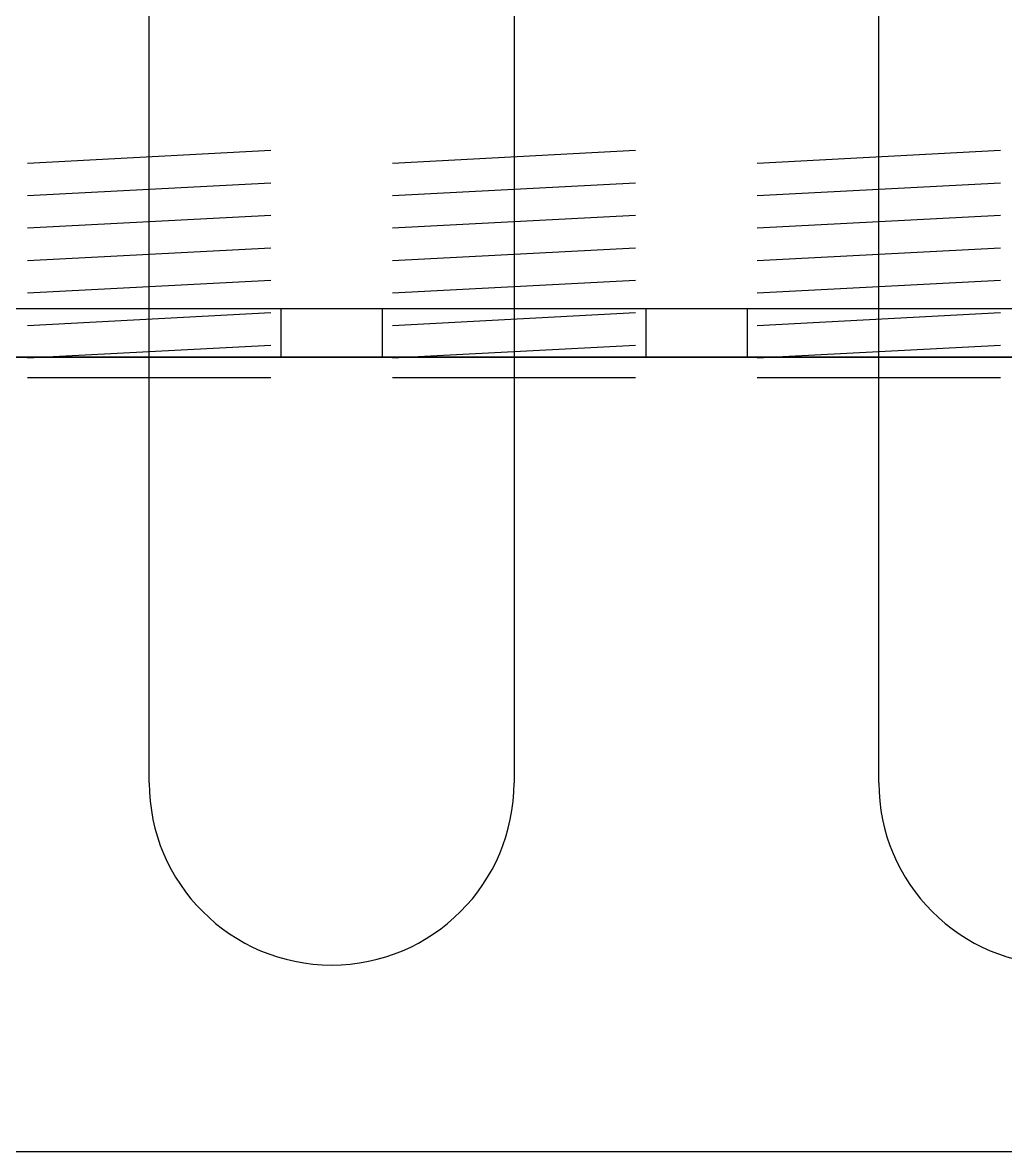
# Model space of a CAD drawing. Header units: millimetres. Extents: x 198973 to 319987, y 50799 to 202761.
# Drawn here: x 214170 to 214412.5, y 87101.4 to 87380 of the extents above; entities that cross this region are included whole.
import ezdxf

# ---------------------------------------------------------------- set-up
doc = ezdxf.new("R2010")
doc.units = ezdxf.units.MM
doc.header["$LTSCALE"] = 1000
doc.layers.add('PUB_HATCH', color=8, linetype='Continuous')

msp = doc.modelspace()

# ---------------------------------------------------------------- linework, layer by layer
at = {"layer": 'PUB_HATCH'}
for p, q in [((214201.23, 87192.41), (214201.23, 88214.41)), ((214291.23, 88214.41), (214291.23, 87192.41)), ((214381.23, 87192.41), (214381.23, 88214.41)), ((213626.23, 87309.41), (215406.23, 87309.41)), ((213626.23, 87297.41), (215406.23, 87297.41)), ((215223.73, 87297.41), (213808.73, 87297.41)), ((213800.23, 87101.41), (215232.23, 87101.41))]:
    msp.add_line(p, q, dxfattribs=at)
at = {"layer": 'PUB_HATCH', "ltscale": 0.5}
for p, q in [((214231.23, 87348.37), (214171.23, 87345.22)), ((214231.23, 87348.37), (214171.23, 87345.22)), ((214231.23, 87348.37), (214171.23, 87345.22)), ((214231.23, 87348.37), (214171.23, 87345.22)), ((214231.23, 87348.37), (214171.23, 87345.22)), ((214231.23, 87348.37), (214171.23, 87345.22)), ((214231.23, 87348.37), (214171.23, 87345.22)), ((214231.23, 87348.37), (214171.23, 87345.22)), ((214231.23, 87348.37), (214171.23, 87345.22)), ((214231.23, 87348.37), (214171.23, 87345.22)), ((214231.23, 87348.37), (214171.23, 87345.22)), ((214231.23, 87348.37), (214171.23, 87345.22)), ((214231.23, 87348.37), (214171.23, 87345.22)), ((214231.23, 87348.37), (214171.23, 87345.22)), ((214231.23, 87348.37), (214171.23, 87345.22)), ((214231.23, 87348.37), (214171.23, 87345.22)), ((214231.23, 87348.37), (214171.23, 87345.22)), ((214231.23, 87348.37), (214171.23, 87345.22)), ((214231.23, 87348.37), (214171.23, 87345.22)), ((214231.23, 87348.37), (214171.23, 87345.22)), ((214231.23, 87348.37), (214171.23, 87345.22)), ((214231.23, 87348.37), (214171.23, 87345.22)), ((214231.23, 87348.37), (214171.23, 87345.22)), ((214231.23, 87348.37), (214171.23, 87345.22)), ((214231.23, 87348.37), (214171.23, 87345.22)), ((214231.23, 87348.37), (214171.23, 87345.22)), ((214321.23, 87348.37), (214261.23, 87345.22)), ((214321.23, 87348.37), (214261.23, 87345.22)), ((214321.23, 87348.37), (214261.23, 87345.22)), ((214321.23, 87348.37), (214261.23, 87345.22)), ((214321.23, 87348.37), (214261.23, 87345.22)), ((214321.23, 87348.37), (214261.23, 87345.22)), ((214321.23, 87348.37), (214261.23, 87345.22)), ((214321.23, 87348.37), (214261.23, 87345.22)), ((214321.23, 87348.37), (214261.23, 87345.22)), ((214321.23, 87348.37), (214261.23, 87345.22)), ((214321.23, 87348.37), (214261.23, 87345.22)), ((214321.23, 87348.37), (214261.23, 87345.22)), ((214321.23, 87348.37), (214261.23, 87345.22)), ((214321.23, 87348.37), (214261.23, 87345.22)), ((214321.23, 87348.37), (214261.23, 87345.22)), ((214321.23, 87348.37), (214261.23, 87345.22)), ((214321.23, 87348.37), (214261.23, 87345.22)), ((214321.23, 87348.37), (214261.23, 87345.22)), ((214321.23, 87348.37), (214261.23, 87345.22)), ((214321.23, 87348.37), (214261.23, 87345.22)), ((214321.23, 87348.37), (214261.23, 87345.22)), ((214321.23, 87348.37), (214261.23, 87345.22)), ((214321.23, 87348.37), (214261.23, 87345.22)), ((214321.23, 87348.37), (214261.23, 87345.22)), ((214321.23, 87348.37), (214261.23, 87345.22)), ((214321.23, 87348.37), (214261.23, 87345.22)), ((214411.23, 87348.37), (214351.23, 87345.22)), ((214411.23, 87348.37), (214351.23, 87345.22)), ((214411.23, 87348.37), (214351.23, 87345.22)), ((214411.23, 87348.37), (214351.23, 87345.22)), ((214411.23, 87348.37), (214351.23, 87345.22)), ((214411.23, 87348.37), (214351.23, 87345.22)), ((214411.23, 87348.37), (214351.23, 87345.22)), ((214411.23, 87348.37), (214351.23, 87345.22)), ((214411.23, 87348.37), (214351.23, 87345.22)), ((214411.23, 87348.37), (214351.23, 87345.22)), ((214411.23, 87348.37), (214351.23, 87345.22)), ((214411.23, 87348.37), (214351.23, 87345.22)), ((214411.23, 87348.37), (214351.23, 87345.22)), ((214411.23, 87348.37), (214351.23, 87345.22)), ((214411.23, 87348.37), (214351.23, 87345.22)), ((214411.23, 87348.37), (214351.23, 87345.22)), ((214411.23, 87348.37), (214351.23, 87345.22)), ((214411.23, 87348.37), (214351.23, 87345.22)), ((214411.23, 87348.37), (214351.23, 87345.22)), ((214411.23, 87348.37), (214351.23, 87345.22)), ((214411.23, 87348.37), (214351.23, 87345.22)), ((214411.23, 87348.37), (214351.23, 87345.22)), ((214411.23, 87348.37), (214351.23, 87345.22)), ((214411.23, 87348.37), (214351.23, 87345.22)), ((214411.23, 87348.37), (214351.23, 87345.22)), ((214411.23, 87348.37), (214351.23, 87345.22)), ((214231.23, 87340.36), (214171.23, 87337.21)), ((214231.23, 87340.36), (214171.23, 87337.21)), ((214231.23, 87340.36), (214171.23, 87337.21)), ((214231.23, 87340.36), (214171.23, 87337.21)), ((214231.23, 87340.36), (214171.23, 87337.21)), ((214231.23, 87340.36), (214171.23, 87337.21)), ((214231.23, 87340.36), (214171.23, 87337.21)), ((214231.23, 87340.36), (214171.23, 87337.21)), ((214231.23, 87340.36), (214171.23, 87337.21)), ((214231.23, 87340.36), (214171.23, 87337.21)), ((214231.23, 87340.36), (214171.23, 87337.21)), ((214231.23, 87340.36), (214171.23, 87337.21)), ((214231.23, 87340.36), (214171.23, 87337.21)), ((214231.23, 87340.36), (214171.23, 87337.21)), ((214231.23, 87340.36), (214171.23, 87337.21)), ((214231.23, 87340.36), (214171.23, 87337.21)), ((214231.23, 87340.36), (214171.23, 87337.21)), ((214231.23, 87340.36), (214171.23, 87337.21)), ((214231.23, 87340.36), (214171.23, 87337.21)), ((214231.23, 87340.36), (214171.23, 87337.21)), ((214231.23, 87340.36), (214171.23, 87337.21)), ((214231.23, 87340.36), (214171.23, 87337.21)), ((214231.23, 87340.36), (214171.23, 87337.21)), ((214231.23, 87340.36), (214171.23, 87337.21)), ((214231.23, 87340.36), (214171.23, 87337.21)), ((214231.23, 87340.36), (214171.23, 87337.21)), ((214321.23, 87340.36), (214261.23, 87337.21)), ((214321.23, 87340.36), (214261.23, 87337.21)), ((214321.23, 87340.36), (214261.23, 87337.21)), ((214321.23, 87340.36), (214261.23, 87337.21)), ((214321.23, 87340.36), (214261.23, 87337.21)), ((214321.23, 87340.36), (214261.23, 87337.21)), ((214321.23, 87340.36), (214261.23, 87337.21)), ((214321.23, 87340.36), (214261.23, 87337.21)), ((214321.23, 87340.36), (214261.23, 87337.21)), ((214321.23, 87340.36), (214261.23, 87337.21)), ((214321.23, 87340.36), (214261.23, 87337.21)), ((214321.23, 87340.36), (214261.23, 87337.21)), ((214321.23, 87340.36), (214261.23, 87337.21)), ((214321.23, 87340.36), (214261.23, 87337.21)), ((214321.23, 87340.36), (214261.23, 87337.21)), ((214321.23, 87340.36), (214261.23, 87337.21)), ((214321.23, 87340.36), (214261.23, 87337.21)), ((214321.23, 87340.36), (214261.23, 87337.21)), ((214321.23, 87340.36), (214261.23, 87337.21)), ((214321.23, 87340.36), (214261.23, 87337.21)), ((214321.23, 87340.36), (214261.23, 87337.21)), ((214321.23, 87340.36), (214261.23, 87337.21)), ((214321.23, 87340.36), (214261.23, 87337.21)), ((214321.23, 87340.36), (214261.23, 87337.21)), ((214321.23, 87340.36), (214261.23, 87337.21)), ((214321.23, 87340.36), (214261.23, 87337.21)), ((214411.23, 87340.36), (214351.23, 87337.21)), ((214411.23, 87340.36), (214351.23, 87337.21)), ((214411.23, 87340.36), (214351.23, 87337.21)), ((214411.23, 87340.36), (214351.23, 87337.21)), ((214411.23, 87340.36), (214351.23, 87337.21)), ((214411.23, 87340.36), (214351.23, 87337.21)), ((214411.23, 87340.36), (214351.23, 87337.21)), ((214411.23, 87340.36), (214351.23, 87337.21)), ((214411.23, 87340.36), (214351.23, 87337.21)), ((214411.23, 87340.36), (214351.23, 87337.21)), ((214411.23, 87340.36), (214351.23, 87337.21)), ((214411.23, 87340.36), (214351.23, 87337.21)), ((214411.23, 87340.36), (214351.23, 87337.21)), ((214411.23, 87340.36), (214351.23, 87337.21)), ((214411.23, 87340.36), (214351.23, 87337.21)), ((214411.23, 87340.36), (214351.23, 87337.21)), ((214411.23, 87340.36), (214351.23, 87337.21)), ((214411.23, 87340.36), (214351.23, 87337.21)), ((214411.23, 87340.36), (214351.23, 87337.21)), ((214411.23, 87340.36), (214351.23, 87337.21)), ((214411.23, 87340.36), (214351.23, 87337.21)), ((214411.23, 87340.36), (214351.23, 87337.21)), ((214411.23, 87340.36), (214351.23, 87337.21)), ((214411.23, 87340.36), (214351.23, 87337.21)), ((214411.23, 87340.36), (214351.23, 87337.21)), ((214411.23, 87340.36), (214351.23, 87337.21)), ((214231.23, 87332.35), (214171.23, 87329.2)), ((214231.23, 87332.35), (214171.23, 87329.2)), ((214231.23, 87332.35), (214171.23, 87329.2)), ((214231.23, 87332.35), (214171.23, 87329.2)), ((214231.23, 87332.35), (214171.23, 87329.2)), ((214231.23, 87332.35), (214171.23, 87329.2)), ((214231.23, 87332.35), (214171.23, 87329.2)), ((214231.23, 87332.35), (214171.23, 87329.2)), ((214231.23, 87332.35), (214171.23, 87329.2)), ((214231.23, 87332.35), (214171.23, 87329.2)), ((214231.23, 87332.35), (214171.23, 87329.2)), ((214231.23, 87332.35), (214171.23, 87329.2)), ((214231.23, 87332.35), (214171.23, 87329.2)), ((214231.23, 87332.35), (214171.23, 87329.2)), ((214231.23, 87332.35), (214171.23, 87329.2)), ((214231.23, 87332.35), (214171.23, 87329.2)), ((214231.23, 87332.35), (214171.23, 87329.2)), ((214231.23, 87332.35), (214171.23, 87329.2)), ((214231.23, 87332.35), (214171.23, 87329.2)), ((214231.23, 87332.35), (214171.23, 87329.2)), ((214231.23, 87332.35), (214171.23, 87329.2)), ((214231.23, 87332.35), (214171.23, 87329.2)), ((214231.23, 87332.35), (214171.23, 87329.2)), ((214231.23, 87332.35), (214171.23, 87329.2)), ((214231.23, 87332.35), (214171.23, 87329.2)), ((214231.23, 87332.35), (214171.23, 87329.2)), ((214321.23, 87332.35), (214261.23, 87329.2)), ((214321.23, 87332.35), (214261.23, 87329.2)), ((214321.23, 87332.35), (214261.23, 87329.2)), ((214321.23, 87332.35), (214261.23, 87329.2)), ((214321.23, 87332.35), (214261.23, 87329.2)), ((214321.23, 87332.35), (214261.23, 87329.2)), ((214321.23, 87332.35), (214261.23, 87329.2)), ((214321.23, 87332.35), (214261.23, 87329.2)), ((214321.23, 87332.35), (214261.23, 87329.2)), ((214321.23, 87332.35), (214261.23, 87329.2)), ((214321.23, 87332.35), (214261.23, 87329.2)), ((214321.23, 87332.35), (214261.23, 87329.2)), ((214321.23, 87332.35), (214261.23, 87329.2)), ((214321.23, 87332.35), (214261.23, 87329.2)), ((214321.23, 87332.35), (214261.23, 87329.2)), ((214321.23, 87332.35), (214261.23, 87329.2)), ((214321.23, 87332.35), (214261.23, 87329.2)), ((214321.23, 87332.35), (214261.23, 87329.2)), ((214321.23, 87332.35), (214261.23, 87329.2)), ((214321.23, 87332.35), (214261.23, 87329.2)), ((214321.23, 87332.35), (214261.23, 87329.2)), ((214321.23, 87332.35), (214261.23, 87329.2)), ((214321.23, 87332.35), (214261.23, 87329.2)), ((214321.23, 87332.35), (214261.23, 87329.2)), ((214321.23, 87332.35), (214261.23, 87329.2)), ((214321.23, 87332.35), (214261.23, 87329.2)), ((214411.23, 87332.35), (214351.23, 87329.2)), ((214411.23, 87332.35), (214351.23, 87329.2)), ((214411.23, 87332.35), (214351.23, 87329.2)), ((214411.23, 87332.35), (214351.23, 87329.2)), ((214411.23, 87332.35), (214351.23, 87329.2)), ((214411.23, 87332.35), (214351.23, 87329.2)), ((214411.23, 87332.35), (214351.23, 87329.2)), ((214411.23, 87332.35), (214351.23, 87329.2)), ((214411.23, 87332.35), (214351.23, 87329.2)), ((214411.23, 87332.35), (214351.23, 87329.2)), ((214411.23, 87332.35), (214351.23, 87329.2)), ((214411.23, 87332.35), (214351.23, 87329.2)), ((214411.23, 87332.35), (214351.23, 87329.2)), ((214411.23, 87332.35), (214351.23, 87329.2)), ((214411.23, 87332.35), (214351.23, 87329.2)), ((214411.23, 87332.35), (214351.23, 87329.2)), ((214411.23, 87332.35), (214351.23, 87329.2)), ((214411.23, 87332.35), (214351.23, 87329.2)), ((214411.23, 87332.35), (214351.23, 87329.2)), ((214411.23, 87332.35), (214351.23, 87329.2)), ((214411.23, 87332.35), (214351.23, 87329.2)), ((214411.23, 87332.35), (214351.23, 87329.2)), ((214411.23, 87332.35), (214351.23, 87329.2)), ((214411.23, 87332.35), (214351.23, 87329.2)), ((214411.23, 87332.35), (214351.23, 87329.2)), ((214411.23, 87332.35), (214351.23, 87329.2)), ((214231.23, 87324.34), (214171.23, 87321.19)), ((214231.23, 87324.34), (214171.23, 87321.19)), ((214231.23, 87324.34), (214171.23, 87321.19)), ((214231.23, 87324.34), (214171.23, 87321.19)), ((214231.23, 87324.34), (214171.23, 87321.19)), ((214231.23, 87324.34), (214171.23, 87321.19)), ((214231.23, 87324.34), (214171.23, 87321.19)), ((214231.23, 87324.34), (214171.23, 87321.19)), ((214231.23, 87324.34), (214171.23, 87321.19)), ((214231.23, 87324.34), (214171.23, 87321.19)), ((214231.23, 87324.34), (214171.23, 87321.19)), ((214231.23, 87324.34), (214171.23, 87321.19)), ((214231.23, 87324.34), (214171.23, 87321.19)), ((214231.23, 87324.34), (214171.23, 87321.19)), ((214231.23, 87324.34), (214171.23, 87321.19)), ((214231.23, 87324.34), (214171.23, 87321.19)), ((214231.23, 87324.34), (214171.23, 87321.19)), ((214231.23, 87324.34), (214171.23, 87321.19)), ((214231.23, 87324.34), (214171.23, 87321.19)), ((214231.23, 87324.34), (214171.23, 87321.19)), ((214231.23, 87324.34), (214171.23, 87321.19)), ((214231.23, 87324.34), (214171.23, 87321.19)), ((214231.23, 87324.34), (214171.23, 87321.19)), ((214231.23, 87324.34), (214171.23, 87321.19)), ((214231.23, 87324.34), (214171.23, 87321.19)), ((214231.23, 87324.34), (214171.23, 87321.19)), ((214321.23, 87324.34), (214261.23, 87321.19)), ((214321.23, 87324.34), (214261.23, 87321.19)), ((214321.23, 87324.34), (214261.23, 87321.19)), ((214321.23, 87324.34), (214261.23, 87321.19)), ((214321.23, 87324.34), (214261.23, 87321.19)), ((214321.23, 87324.34), (214261.23, 87321.19)), ((214321.23, 87324.34), (214261.23, 87321.19)), ((214321.23, 87324.34), (214261.23, 87321.19)), ((214321.23, 87324.34), (214261.23, 87321.19)), ((214321.23, 87324.34), (214261.23, 87321.19)), ((214321.23, 87324.34), (214261.23, 87321.19)), ((214321.23, 87324.34), (214261.23, 87321.19)), ((214321.23, 87324.34), (214261.23, 87321.19)), ((214321.23, 87324.34), (214261.23, 87321.19)), ((214321.23, 87324.34), (214261.23, 87321.19)), ((214321.23, 87324.34), (214261.23, 87321.19)), ((214321.23, 87324.34), (214261.23, 87321.19)), ((214321.23, 87324.34), (214261.23, 87321.19)), ((214321.23, 87324.34), (214261.23, 87321.19)), ((214321.23, 87324.34), (214261.23, 87321.19)), ((214321.23, 87324.34), (214261.23, 87321.19)), ((214321.23, 87324.34), (214261.23, 87321.19)), ((214321.23, 87324.34), (214261.23, 87321.19)), ((214321.23, 87324.34), (214261.23, 87321.19)), ((214321.23, 87324.34), (214261.23, 87321.19)), ((214321.23, 87324.34), (214261.23, 87321.19)), ((214411.23, 87324.34), (214351.23, 87321.19)), ((214411.23, 87324.34), (214351.23, 87321.19)), ((214411.23, 87324.34), (214351.23, 87321.19)), ((214411.23, 87324.34), (214351.23, 87321.19)), ((214411.23, 87324.34), (214351.23, 87321.19)), ((214411.23, 87324.34), (214351.23, 87321.19)), ((214411.23, 87324.34), (214351.23, 87321.19)), ((214411.23, 87324.34), (214351.23, 87321.19)), ((214411.23, 87324.34), (214351.23, 87321.19)), ((214411.23, 87324.34), (214351.23, 87321.19)), ((214411.23, 87324.34), (214351.23, 87321.19)), ((214411.23, 87324.34), (214351.23, 87321.19)), ((214411.23, 87324.34), (214351.23, 87321.19)), ((214411.23, 87324.34), (214351.23, 87321.19)), ((214411.23, 87324.34), (214351.23, 87321.19)), ((214411.23, 87324.34), (214351.23, 87321.19)), ((214411.23, 87324.34), (214351.23, 87321.19)), ((214411.23, 87324.34), (214351.23, 87321.19)), ((214411.23, 87324.34), (214351.23, 87321.19)), ((214411.23, 87324.34), (214351.23, 87321.19)), ((214411.23, 87324.34), (214351.23, 87321.19)), ((214411.23, 87324.34), (214351.23, 87321.19)), ((214411.23, 87324.34), (214351.23, 87321.19)), ((214411.23, 87324.34), (214351.23, 87321.19)), ((214411.23, 87324.34), (214351.23, 87321.19)), ((214411.23, 87324.34), (214351.23, 87321.19)), ((214231.23, 87316.33), (214171.23, 87313.18)), ((214231.23, 87316.33), (214171.23, 87313.18)), ((214231.23, 87316.33), (214171.23, 87313.18)), ((214231.23, 87316.33), (214171.23, 87313.18)), ((214231.23, 87316.33), (214171.23, 87313.18)), ((214231.23, 87316.33), (214171.23, 87313.18)), ((214231.23, 87316.33), (214171.23, 87313.18)), ((214231.23, 87316.33), (214171.23, 87313.18)), ((214231.23, 87316.33), (214171.23, 87313.18)), ((214231.23, 87316.33), (214171.23, 87313.18)), ((214231.23, 87316.33), (214171.23, 87313.18)), ((214231.23, 87316.33), (214171.23, 87313.18)), ((214231.23, 87316.33), (214171.23, 87313.18)), ((214231.23, 87316.33), (214171.23, 87313.18)), ((214231.23, 87316.33), (214171.23, 87313.18)), ((214231.23, 87316.33), (214171.23, 87313.18)), ((214231.23, 87316.33), (214171.23, 87313.18)), ((214231.23, 87316.33), (214171.23, 87313.18)), ((214231.23, 87316.33), (214171.23, 87313.18)), ((214231.23, 87316.33), (214171.23, 87313.18)), ((214231.23, 87316.33), (214171.23, 87313.18)), ((214231.23, 87316.33), (214171.23, 87313.18)), ((214231.23, 87316.33), (214171.23, 87313.18)), ((214231.23, 87316.33), (214171.23, 87313.18)), ((214231.23, 87316.33), (214171.23, 87313.18)), ((214231.23, 87316.33), (214171.23, 87313.18)), ((214321.23, 87316.33), (214261.23, 87313.18)), ((214321.23, 87316.33), (214261.23, 87313.18)), ((214321.23, 87316.33), (214261.23, 87313.18)), ((214321.23, 87316.33), (214261.23, 87313.18)), ((214321.23, 87316.33), (214261.23, 87313.18)), ((214321.23, 87316.33), (214261.23, 87313.18)), ((214321.23, 87316.33), (214261.23, 87313.18)), ((214321.23, 87316.33), (214261.23, 87313.18)), ((214321.23, 87316.33), (214261.23, 87313.18)), ((214321.23, 87316.33), (214261.23, 87313.18)), ((214321.23, 87316.33), (214261.23, 87313.18)), ((214321.23, 87316.33), (214261.23, 87313.18)), ((214321.23, 87316.33), (214261.23, 87313.18)), ((214321.23, 87316.33), (214261.23, 87313.18)), ((214321.23, 87316.33), (214261.23, 87313.18)), ((214321.23, 87316.33), (214261.23, 87313.18)), ((214321.23, 87316.33), (214261.23, 87313.18)), ((214321.23, 87316.33), (214261.23, 87313.18)), ((214321.23, 87316.33), (214261.23, 87313.18)), ((214321.23, 87316.33), (214261.23, 87313.18)), ((214321.23, 87316.33), (214261.23, 87313.18)), ((214321.23, 87316.33), (214261.23, 87313.18)), ((214321.23, 87316.33), (214261.23, 87313.18)), ((214321.23, 87316.33), (214261.23, 87313.18)), ((214321.23, 87316.33), (214261.23, 87313.18)), ((214321.23, 87316.33), (214261.23, 87313.18)), ((214411.23, 87316.33), (214351.23, 87313.18)), ((214411.23, 87316.33), (214351.23, 87313.18)), ((214411.23, 87316.33), (214351.23, 87313.18)), ((214411.23, 87316.33), (214351.23, 87313.18)), ((214411.23, 87316.33), (214351.23, 87313.18)), ((214411.23, 87316.33), (214351.23, 87313.18)), ((214411.23, 87316.33), (214351.23, 87313.18)), ((214411.23, 87316.33), (214351.23, 87313.18)), ((214411.23, 87316.33), (214351.23, 87313.18)), ((214411.23, 87316.33), (214351.23, 87313.18)), ((214411.23, 87316.33), (214351.23, 87313.18)), ((214411.23, 87316.33), (214351.23, 87313.18)), ((214411.23, 87316.33), (214351.23, 87313.18)), ((214411.23, 87316.33), (214351.23, 87313.18)), ((214411.23, 87316.33), (214351.23, 87313.18)), ((214411.23, 87316.33), (214351.23, 87313.18)), ((214411.23, 87316.33), (214351.23, 87313.18)), ((214411.23, 87316.33), (214351.23, 87313.18)), ((214411.23, 87316.33), (214351.23, 87313.18)), ((214411.23, 87316.33), (214351.23, 87313.18)), ((214411.23, 87316.33), (214351.23, 87313.18)), ((214411.23, 87316.33), (214351.23, 87313.18)), ((214411.23, 87316.33), (214351.23, 87313.18)), ((214411.23, 87316.33), (214351.23, 87313.18)), ((214411.23, 87316.33), (214351.23, 87313.18)), ((214411.23, 87316.33), (214351.23, 87313.18)), ((214233.73, 87309.41), (214233.73, 87297.41)), ((214258.73, 87309.41), (214258.73, 87297.41)), ((214323.73, 87309.41), (214323.73, 87297.41)), ((214348.73, 87309.41), (214348.73, 87297.41)), ((214231.23, 87308.31), (214171.23, 87305.17)), ((214231.23, 87308.31), (214171.23, 87305.17)), ((214231.23, 87308.31), (214171.23, 87305.17)), ((214231.23, 87308.31), (214171.23, 87305.17)), ((214231.23, 87308.31), (214171.23, 87305.17)), ((214231.23, 87308.31), (214171.23, 87305.17)), ((214231.23, 87308.31), (214171.23, 87305.17)), ((214231.23, 87308.31), (214171.23, 87305.17)), ((214231.23, 87308.31), (214171.23, 87305.17)), ((214231.23, 87308.31), (214171.23, 87305.17)), ((214231.23, 87308.31), (214171.23, 87305.17)), ((214231.23, 87308.31), (214171.23, 87305.17)), ((214231.23, 87308.31), (214171.23, 87305.17)), ((214231.23, 87308.31), (214171.23, 87305.17)), ((214231.23, 87308.31), (214171.23, 87305.17)), ((214231.23, 87308.31), (214171.23, 87305.17)), ((214231.23, 87308.31), (214171.23, 87305.17)), ((214231.23, 87308.31), (214171.23, 87305.17)), ((214231.23, 87308.31), (214171.23, 87305.17)), ((214231.23, 87308.31), (214171.23, 87305.17)), ((214231.23, 87308.31), (214171.23, 87305.17)), ((214231.23, 87308.31), (214171.23, 87305.17)), ((214231.23, 87308.31), (214171.23, 87305.17)), ((214231.23, 87308.31), (214171.23, 87305.17)), ((214231.23, 87308.31), (214171.23, 87305.17)), ((214231.23, 87308.31), (214171.23, 87305.17)), ((214321.23, 87308.31), (214261.23, 87305.17)), ((214321.23, 87308.31), (214261.23, 87305.17)), ((214321.23, 87308.31), (214261.23, 87305.17)), ((214321.23, 87308.31), (214261.23, 87305.17)), ((214321.23, 87308.31), (214261.23, 87305.17)), ((214321.23, 87308.31), (214261.23, 87305.17)), ((214321.23, 87308.31), (214261.23, 87305.17)), ((214321.23, 87308.31), (214261.23, 87305.17)), ((214321.23, 87308.31), (214261.23, 87305.17)), ((214321.23, 87308.31), (214261.23, 87305.17)), ((214321.23, 87308.31), (214261.23, 87305.17)), ((214321.23, 87308.31), (214261.23, 87305.17)), ((214321.23, 87308.31), (214261.23, 87305.17)), ((214321.23, 87308.31), (214261.23, 87305.17)), ((214321.23, 87308.31), (214261.23, 87305.17)), ((214321.23, 87308.31), (214261.23, 87305.17)), ((214321.23, 87308.31), (214261.23, 87305.17)), ((214321.23, 87308.31), (214261.23, 87305.17)), ((214321.23, 87308.31), (214261.23, 87305.17)), ((214321.23, 87308.31), (214261.23, 87305.17)), ((214321.23, 87308.31), (214261.23, 87305.17)), ((214321.23, 87308.31), (214261.23, 87305.17)), ((214321.23, 87308.31), (214261.23, 87305.17)), ((214321.23, 87308.31), (214261.23, 87305.17)), ((214321.23, 87308.31), (214261.23, 87305.17)), ((214321.23, 87308.31), (214261.23, 87305.17)), ((214411.23, 87308.31), (214351.23, 87305.17)), ((214411.23, 87308.31), (214351.23, 87305.17)), ((214411.23, 87308.31), (214351.23, 87305.17)), ((214411.23, 87308.31), (214351.23, 87305.17)), ((214411.23, 87308.31), (214351.23, 87305.17)), ((214411.23, 87308.31), (214351.23, 87305.17)), ((214411.23, 87308.31), (214351.23, 87305.17)), ((214411.23, 87308.31), (214351.23, 87305.17)), ((214411.23, 87308.31), (214351.23, 87305.17)), ((214411.23, 87308.31), (214351.23, 87305.17)), ((214411.23, 87308.31), (214351.23, 87305.17)), ((214411.23, 87308.31), (214351.23, 87305.17)), ((214411.23, 87308.31), (214351.23, 87305.17)), ((214411.23, 87308.31), (214351.23, 87305.17)), ((214411.23, 87308.31), (214351.23, 87305.17)), ((214411.23, 87308.31), (214351.23, 87305.17)), ((214411.23, 87308.31), (214351.23, 87305.17)), ((214411.23, 87308.31), (214351.23, 87305.17)), ((214411.23, 87308.31), (214351.23, 87305.17)), ((214411.23, 87308.31), (214351.23, 87305.17)), ((214411.23, 87308.31), (214351.23, 87305.17)), ((214411.23, 87308.31), (214351.23, 87305.17)), ((214411.23, 87308.31), (214351.23, 87305.17)), ((214411.23, 87308.31), (214351.23, 87305.17)), ((214411.23, 87308.31), (214351.23, 87305.17)), ((214411.23, 87308.31), (214351.23, 87305.17)), ((214231.23, 87300.3), (214171.23, 87297.16)), ((214231.23, 87300.3), (214171.23, 87297.16)), ((214231.23, 87300.3), (214171.23, 87297.16)), ((214231.23, 87300.3), (214171.23, 87297.16)), ((214231.23, 87300.3), (214171.23, 87297.16)), ((214231.23, 87300.3), (214171.23, 87297.16)), ((214231.23, 87300.3), (214171.23, 87297.16)), ((214231.23, 87300.3), (214171.23, 87297.16)), ((214231.23, 87300.3), (214171.23, 87297.16)), ((214231.23, 87300.3), (214171.23, 87297.16)), ((214231.23, 87300.3), (214171.23, 87297.16)), ((214231.23, 87300.3), (214171.23, 87297.16)), ((214231.23, 87300.3), (214171.23, 87297.16)), ((214231.23, 87300.3), (214171.23, 87297.16)), ((214231.23, 87300.3), (214171.23, 87297.16)), ((214231.23, 87300.3), (214171.23, 87297.16)), ((214231.23, 87300.3), (214171.23, 87297.16)), ((214231.23, 87300.3), (214171.23, 87297.16)), ((214231.23, 87300.3), (214171.23, 87297.16)), ((214231.23, 87300.3), (214171.23, 87297.16)), ((214231.23, 87300.3), (214171.23, 87297.16)), ((214231.23, 87300.3), (214171.23, 87297.16)), ((214231.23, 87300.3), (214171.23, 87297.16)), ((214231.23, 87300.3), (214171.23, 87297.16)), ((214231.23, 87300.3), (214171.23, 87297.16)), ((214231.23, 87300.3), (214171.23, 87297.16)), ((214321.23, 87300.3), (214261.23, 87297.16)), ((214321.23, 87300.3), (214261.23, 87297.16)), ((214321.23, 87300.3), (214261.23, 87297.16)), ((214321.23, 87300.3), (214261.23, 87297.16)), ((214321.23, 87300.3), (214261.23, 87297.16)), ((214321.23, 87300.3), (214261.23, 87297.16)), ((214321.23, 87300.3), (214261.23, 87297.16)), ((214321.23, 87300.3), (214261.23, 87297.16)), ((214321.23, 87300.3), (214261.23, 87297.16)), ((214321.23, 87300.3), (214261.23, 87297.16)), ((214321.23, 87300.3), (214261.23, 87297.16)), ((214321.23, 87300.3), (214261.23, 87297.16)), ((214321.23, 87300.3), (214261.23, 87297.16)), ((214321.23, 87300.3), (214261.23, 87297.16)), ((214321.23, 87300.3), (214261.23, 87297.16)), ((214321.23, 87300.3), (214261.23, 87297.16)), ((214321.23, 87300.3), (214261.23, 87297.16)), ((214321.23, 87300.3), (214261.23, 87297.16)), ((214321.23, 87300.3), (214261.23, 87297.16)), ((214321.23, 87300.3), (214261.23, 87297.16)), ((214321.23, 87300.3), (214261.23, 87297.16)), ((214321.23, 87300.3), (214261.23, 87297.16)), ((214321.23, 87300.3), (214261.23, 87297.16)), ((214321.23, 87300.3), (214261.23, 87297.16)), ((214321.23, 87300.3), (214261.23, 87297.16)), ((214321.23, 87300.3), (214261.23, 87297.16)), ((214411.23, 87300.3), (214351.23, 87297.16)), ((214411.23, 87300.3), (214351.23, 87297.16)), ((214411.23, 87300.3), (214351.23, 87297.16)), ((214411.23, 87300.3), (214351.23, 87297.16)), ((214411.23, 87300.3), (214351.23, 87297.16)), ((214411.23, 87300.3), (214351.23, 87297.16)), ((214411.23, 87300.3), (214351.23, 87297.16)), ((214411.23, 87300.3), (214351.23, 87297.16)), ((214411.23, 87300.3), (214351.23, 87297.16)), ((214411.23, 87300.3), (214351.23, 87297.16)), ((214411.23, 87300.3), (214351.23, 87297.16)), ((214411.23, 87300.3), (214351.23, 87297.16)), ((214411.23, 87300.3), (214351.23, 87297.16)), ((214411.23, 87300.3), (214351.23, 87297.16)), ((214411.23, 87300.3), (214351.23, 87297.16)), ((214411.23, 87300.3), (214351.23, 87297.16)), ((214411.23, 87300.3), (214351.23, 87297.16)), ((214411.23, 87300.3), (214351.23, 87297.16)), ((214411.23, 87300.3), (214351.23, 87297.16)), ((214411.23, 87300.3), (214351.23, 87297.16)), ((214411.23, 87300.3), (214351.23, 87297.16)), ((214411.23, 87300.3), (214351.23, 87297.16)), ((214411.23, 87300.3), (214351.23, 87297.16)), ((214411.23, 87300.3), (214351.23, 87297.16)), ((214411.23, 87300.3), (214351.23, 87297.16)), ((214411.23, 87300.3), (214351.23, 87297.16)), ((214171.23, 87292.41), (214231.23, 87292.41)), ((214171.23, 87292.41), (214231.23, 87292.41)), ((214171.23, 87292.41), (214231.23, 87292.41)), ((214171.23, 87292.41), (214231.23, 87292.41)), ((214171.23, 87292.41), (214231.23, 87292.41)), ((214171.23, 87292.41), (214231.23, 87292.41)), ((214171.23, 87292.41), (214231.23, 87292.41)), ((214171.23, 87292.41), (214231.23, 87292.41)), ((214171.23, 87292.41), (214231.23, 87292.41)), ((214171.23, 87292.41), (214231.23, 87292.41)), ((214171.23, 87292.41), (214231.23, 87292.41)), ((214171.23, 87292.41), (214231.23, 87292.41)), ((214171.23, 87292.41), (214231.23, 87292.41)), ((214171.23, 87292.41), (214231.23, 87292.41)), ((214171.23, 87292.41), (214231.23, 87292.41)), ((214171.23, 87292.41), (214231.23, 87292.41)), ((214171.23, 87292.41), (214231.23, 87292.41)), ((214171.23, 87292.41), (214231.23, 87292.41)), ((214171.23, 87292.41), (214231.23, 87292.41)), ((214171.23, 87292.41), (214231.23, 87292.41)), ((214171.23, 87292.41), (214231.23, 87292.41)), ((214171.23, 87292.41), (214231.23, 87292.41)), ((214171.23, 87292.41), (214231.23, 87292.41)), ((214171.23, 87292.41), (214231.23, 87292.41)), ((214171.23, 87292.41), (214231.23, 87292.41)), ((214171.23, 87292.41), (214231.23, 87292.41)), ((214261.23, 87292.41), (214321.23, 87292.41)), ((214261.23, 87292.41), (214321.23, 87292.41)), ((214261.23, 87292.41), (214321.23, 87292.41)), ((214261.23, 87292.41), (214321.23, 87292.41)), ((214261.23, 87292.41), (214321.23, 87292.41)), ((214261.23, 87292.41), (214321.23, 87292.41)), ((214261.23, 87292.41), (214321.23, 87292.41)), ((214261.23, 87292.41), (214321.23, 87292.41)), ((214261.23, 87292.41), (214321.23, 87292.41)), ((214261.23, 87292.41), (214321.23, 87292.41)), ((214261.23, 87292.41), (214321.23, 87292.41)), ((214261.23, 87292.41), (214321.23, 87292.41)), ((214261.23, 87292.41), (214321.23, 87292.41)), ((214261.23, 87292.41), (214321.23, 87292.41)), ((214261.23, 87292.41), (214321.23, 87292.41)), ((214261.23, 87292.41), (214321.23, 87292.41)), ((214261.23, 87292.41), (214321.23, 87292.41)), ((214261.23, 87292.41), (214321.23, 87292.41)), ((214261.23, 87292.41), (214321.23, 87292.41)), ((214261.23, 87292.41), (214321.23, 87292.41)), ((214261.23, 87292.41), (214321.23, 87292.41)), ((214261.23, 87292.41), (214321.23, 87292.41)), ((214261.23, 87292.41), (214321.23, 87292.41)), ((214261.23, 87292.41), (214321.23, 87292.41)), ((214261.23, 87292.41), (214321.23, 87292.41)), ((214261.23, 87292.41), (214321.23, 87292.41)), ((214351.23, 87292.41), (214411.23, 87292.41)), ((214351.23, 87292.41), (214411.23, 87292.41)), ((214351.23, 87292.41), (214411.23, 87292.41)), ((214351.23, 87292.41), (214411.23, 87292.41)), ((214351.23, 87292.41), (214411.23, 87292.41)), ((214351.23, 87292.41), (214411.23, 87292.41)), ((214351.23, 87292.41), (214411.23, 87292.41)), ((214351.23, 87292.41), (214411.23, 87292.41)), ((214351.23, 87292.41), (214411.23, 87292.41)), ((214351.23, 87292.41), (214411.23, 87292.41)), ((214351.23, 87292.41), (214411.23, 87292.41)), ((214351.23, 87292.41), (214411.23, 87292.41)), ((214351.23, 87292.41), (214411.23, 87292.41)), ((214351.23, 87292.41), (214411.23, 87292.41)), ((214351.23, 87292.41), (214411.23, 87292.41)), ((214351.23, 87292.41), (214411.23, 87292.41)), ((214351.23, 87292.41), (214411.23, 87292.41)), ((214351.23, 87292.41), (214411.23, 87292.41)), ((214351.23, 87292.41), (214411.23, 87292.41)), ((214351.23, 87292.41), (214411.23, 87292.41)), ((214351.23, 87292.41), (214411.23, 87292.41)), ((214351.23, 87292.41), (214411.23, 87292.41)), ((214351.23, 87292.41), (214411.23, 87292.41)), ((214351.23, 87292.41), (214411.23, 87292.41)), ((214351.23, 87292.41), (214411.23, 87292.41)), ((214351.23, 87292.41), (214411.23, 87292.41))]:
    msp.add_line(p, q, dxfattribs=at)
at = {"layer": 'PUB_HATCH'}
for centre in [(214246.23, 87192.41), (214426.23, 87192.41)]:
    msp.add_arc(centre, 45, 180, 0, dxfattribs=at)

doc.saveas('drawing.dxf')
